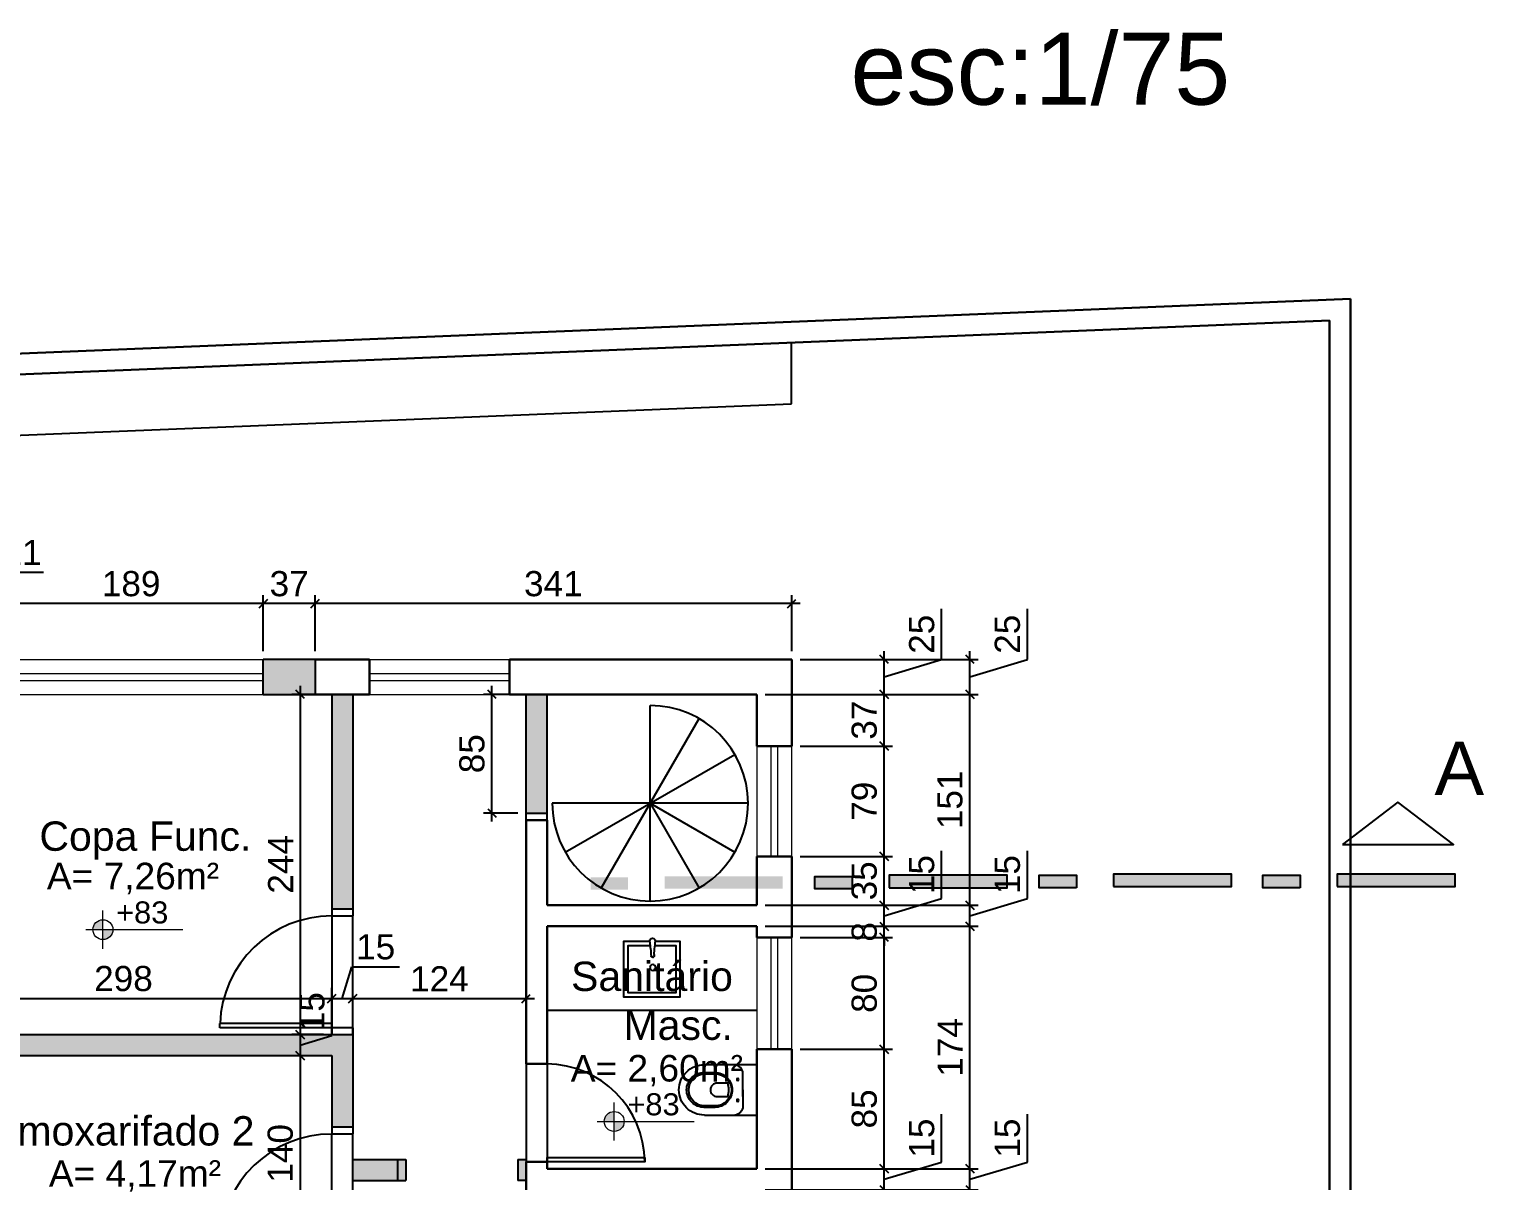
# Model space of a CAD drawing. Extents: x -165 to 197, y 154 to 653.
# Drawn here: x 125.63 to 136.03, y 461.88 to 470.12 of the extents above; entities that cross this region are included whole.
import ezdxf
from ezdxf.enums import TextEntityAlignment as Align

# ---------------------------------------------------------------- set-up
doc = ezdxf.new("R2010")
doc.units = 0
doc.header["$MEASUREMENT"] = 0
doc.header["$PDMODE"] = 3
doc.header["$PDSIZE"] = 0.1
doc.linetypes.add('DASHED', pattern=[15, 12, -3])
doc.layers.get('0').update_dxf_attribs({"linetype": 'CONTINUOUS'})
doc.layers.get('DEFPOINTS').update_dxf_attribs({"linetype": 'CONTINUOUS'})
for name, color, linetype, lineweight in [('AIT-ESQUADRIA 34', 252, 'CONTINUOUS', 15), ('AIT-PAREDE', 4, 'CONTINUOUS', 30), ('construir', 1, 'CONTINUOUS', 25), ('COTA de NIVEL', 12, 'CONTINUOUS', 20), ('DEMOLIR', 40, 'CONTINUOUS', 25), ('LAY-OUT', 251, 'CONTINUOUS', 25), ('LAYOUT', 251, 'CONTINUOUS', 25), ('TEXTO-190', 190, 'CONTINUOUS', 20)]:
    doc.layers.add(name, color=color, linetype=linetype, lineweight=lineweight)
for name, color, linetype in [('AIT-PORTAS', 2, 'CONTINUOUS'), ('COTA MODIF', 172, 'CONTINUOUS'), ('LINHA CORTE', 7, 'CONTINUOUS'), ('TEXTO', 190, 'CONTINUOUS')]:
    doc.layers.add(name, color=color, linetype=linetype)
doc.styles.add('ARIAL', font='ARIAL.TTF', dxfattribs={"height": 0.18})
doc.styles.add('cota25', font='ARIAL.TTF', dxfattribs={"height": 0.06})
doc.styles.add('PLANTA', font='stylu.ttf', dxfattribs={"height": 0.22})
doc.dimstyles.new('Copy of ISO-25', dxfattribs={"dimtxt": 0.18, "dimasz": 0.06, "dimexe": 0.06, "dimexo": 0.06, "dimgap": 0.05, "dimtad": 1, "dimdec": 0, "dimlfac": 100, "dimdsep": 46, "dimtxsty": 'ARIAL', "dimblk1": 'OBLIQUE', "dimblk2": 'OBLIQUE', "dimsah": 1, "dimcen": 2.5, "dimdle": 0.06, "dimclrd": 256, "dimclre": 256, "dimclrt": 256, "dimadec": 0, "dimazin": 0, "dimtfac": 1, "dimtdec": 0, "dimtmove": 1, "dimatfit": 3, "dimldrblk": 'OBLIQUE', "dimfxl": 0, "dimtolj": 1, "dimtzin": 0, "dimlwd": -1, "dimlwe": -1, "dimarcsym": 0})

# ---------------------------------------------------------------- blocks, each defined once
blk = doc.blocks.new('P12_p')
for points in [[(0.18, -0.373), (0.18, -0.005, 0.414214), (0.175, 0), (-0.175, 0, 0.414214), (-0.18, -0.005), (-0.18, -0.373)], [(0, -0.1), (-0.117, -0.1, 0.392054), (-0.18, -0.158)], [(0, -0.1), (0.117, -0.1, -0.392054), (0.18, -0.158)], [(0.18, -0.375, -0.417143), (0, -0.557, -0.417143), (-0.18, -0.375)]]:
    blk.add_lwpolyline(points, format="xyb")
at = {"linetype": 'DASHED', "ltscale": 0.24}
blk.add_lwpolyline([(0.048, -0.1), (0, -0.1)], dxfattribs=at)
for points in [[(0.125, -0.301), (0.125, -0.377, -0.414214), (0, -0.502, -0.414214), (-0.125, -0.377), (-0.125, -0.301, -0.414214), (0, -0.176, -0.414214)], [(0, -0.182, -0.001847), (0.001, -0.182, -0.412019), (0.115, -0.297), (0.115, -0.372, -0.414112), (0, -0.487, -0.414112), (-0.115, -0.372), (-0.115, -0.297, -0.412019), (-0.001, -0.182, -0.001847)], [(-0.075, -0.129, 1), (-0.075, -0.144, 1)], [(0, -0.199, 0.08973), (-0.048, -0.208), (-0.048, -0.284, 0.414214), (0, -0.332, 0.414214), (0.048, -0.284), (0.048, -0.208, 0.08973)], [(0.075, -0.129, 1), (0.075, -0.144, 1)]]:
    blk.add_lwpolyline(points, format="xyb", close=True)
blk = doc.blocks.new('CUBA QUA. 40cm')
at = {"layer": 'LAY-OUT'}
for p, q in [((639.742, 14.007), (639.743, 14.009)), ((639.743, 14.005), (639.742, 14.007)), ((639.743, 14.011), (639.743, 14.012)), ((639.743, 14.009), (639.743, 14.009)), ((639.743, 14.002), (639.743, 14.002)), ((639.744, 14.014), (639.745, 14.015)), ((639.745, 13.998), (639.744, 13.999)), ((639.746, 14.017), (639.746, 14.017)), ((639.746, 13.997), (639.746, 13.997)), ((639.747, 13.996), (639.747, 13.996)), ((639.748, 14.018), (639.748, 14.018)), ((639.752, 14.018), (639.753, 14.018)), ((639.754, 13.997), (639.752, 13.996)), ((639.752, 13.996), (639.752, 13.996)), ((639.753, 14.018), (639.754, 14.017)), ((639.754, 14.017), (639.754, 14.017)), ((639.754, 14.017), (639.755, 14.017)), ((639.756, 13.996), (639.754, 13.997)), ((639.754, 13.997), (639.754, 13.997)), ((639.756, 14.017), (639.756, 14.017)), ((639.756, 13.996), (639.756, 13.996)), ((639.758, 14.018), (639.758, 14.018)), ((639.758, 13.995), (639.758, 13.995)), ((639.761, 14.018), (639.763, 14.019)), ((639.763, 13.995), (639.761, 13.995)), ((639.763, 14.019), (639.769, 14.019)), ((639.768, 13.995), (639.763, 13.995)), ((639.775, 13.994), (639.768, 13.995)), ((639.769, 14.019), (639.776, 14.019)), ((639.784, 13.993), (639.775, 13.994)), ((639.776, 14.019), (639.784, 14.02)), ((639.784, 14.02), (639.792, 14.02)), ((639.792, 13.993), (639.784, 13.993)), ((639.792, 14.02), (639.802, 14.021)), ((639.802, 13.992), (639.792, 13.993)), ((639.802, 14.021), (639.815, 14.022)), ((639.814, 13.99), (639.802, 13.992)), ((639.827, 13.989), (639.814, 13.99)), ((639.815, 14.022), (639.828, 14.024)), ((639.837, 13.987), (639.827, 13.989)), ((639.828, 14.024), (639.837, 14.025)), ((639.837, 14.025), (639.848, 14.026)), ((639.848, 13.986), (639.837, 13.987)), ((639.848, 14.026), (639.856, 14.027)), ((639.856, 13.984), (639.848, 13.986))]:
    blk.add_line(p, q, dxfattribs=at)
for points in [[(639.856, 14.027), (639.856, 14.202), (639.456, 14.202), (639.456, 13.802), (639.856, 13.802), (639.856, 13.985)], [(639.826, 14.024), (639.826, 14.172), (639.486, 14.172), (639.486, 13.832), (639.826, 13.832), (639.826, 13.989)]]:
    blk.add_lwpolyline(points, dxfattribs=at)
blk.add_circle((639.668, 14.008), 0.0209, dxfattribs=at)
for centre, radius, start, end in [((639.757, 14.008), 0.0146, 159.1807, 164.1972), ((639.758, 14.007), 0.015, 164.1806, 174.4552), ((639.757, 14.006), 0.0147, 184.6276, 195.006), ((639.757, 14.005), 0.0146, 195.019, 199.9995), ((639.75, 14.011), 0.00701, 148.7578, 159.1795), ((639.75, 14.003), 0.00687, 200.0008, 210.5766), ((639.751, 14.012), 0.00716, 132.4881, 148.7917), ((639.751, 14.002), 0.00701, 210.5369, 227.0582), ((639.75, 14.013), 0.00548, 116.4847, 132.4805), ((639.75, 14.001), 0.00554, 227.0384, 242.8298), ((639.75, 14), 0.00495, 242.8246, 260.1139), ((639.75, 14.014), 0.00479, 98.6404, 116.4705), ((639.75, 14.014), 0.00461, 80.1072, 98.6409), ((639.75, 14), 0.00454, 260.1143, 278.9401), ((639.75, 14), 0.00495, 278.9431, 296.2272), ((639.75, 14.014), 0.00487, 62.553, 80.1151), ((640.12, 13.467), 0.66, 123.5309, 123.6357), ((639.757, 14.015), 0.00289, 102.0554, 123.5624), ((639.757, 13.998), 0.00293, 235.7925, 256.9976), ((639.761, 13.998), 0.0207, 99.0168, 102.056), ((639.761, 14.016), 0.0207, 256.9984, 260.0377), ((639.762, 13.999), 0.0199, 91.9728, 99.02), ((639.762, 14.015), 0.0196, 260.0346, 267.1922), ((639.856, 14.006), 0.0215, 270, 90)]:
    blk.add_arc(centre, radius, start, end, dxfattribs=at)
blk = doc.blocks.new('_OBLIQUE')
at = {"color": 0, "linetype": 'ByBlock'}
blk.add_line((-0.5, -0.5), (0.5, 0.5), dxfattribs=at)
blk = doc.blocks.new('*D394')
at = {"layer": 'COTA MODIF'}
for p, q in [((124.754, 463.185), (127.854, 463.185)), ((124.814, 463.228), (124.814, 463.245)), ((127.794, 463.228), (127.794, 463.245))]:
    blk.add_line(p, q, dxfattribs=at)
at = {"layer": 'DEFPOINTS', "color": 0}
for p in [(124.814, 463.168), (127.794, 463.185), (127.794, 463.168)]:
    blk.add_point(p, dxfattribs=at)
at = {"layer": 'COTA MODIF', "xscale": 0.06, "yscale": 0.06, "zscale": 0.06, "rotation": 180}
blk.add_blockref('_OBLIQUE', (124.814, 463.185), dxfattribs=at)
at = {"layer": 'COTA MODIF', "xscale": 0.06, "yscale": 0.06, "zscale": 0.06}
blk.add_blockref('_OBLIQUE', (127.794, 463.185), dxfattribs=at)
at = {"layer": 'COTA MODIF', "insert": (126.304, 463.327), "char_height": 0.18, "attachment_point": 5, "style": 'ARIAL'}
blk.add_mtext('\\A1;298', dxfattribs=at)
blk = doc.blocks.new('*D395')
at = {"layer": 'COTA MODIF'}
for p, q in [((127.869, 463.185), (127.937, 463.412)), ((127.937, 463.412), (128.279, 463.412)), ((127.734, 463.185), (128.004, 463.185)), ((127.794, 463.228), (127.794, 463.245)), ((127.944, 463.228), (127.944, 463.245))]:
    blk.add_line(p, q, dxfattribs=at)
at = {"layer": 'DEFPOINTS', "color": 0}
for p in [(127.794, 463.168), (127.944, 463.185), (127.944, 463.168)]:
    blk.add_point(p, dxfattribs=at)
at = {"layer": 'COTA MODIF', "xscale": 0.06, "yscale": 0.06, "zscale": 0.06, "rotation": 180}
blk.add_blockref('_OBLIQUE', (127.794, 463.185), dxfattribs=at)
at = {"layer": 'COTA MODIF', "xscale": 0.06, "yscale": 0.06, "zscale": 0.06}
blk.add_blockref('_OBLIQUE', (127.944, 463.185), dxfattribs=at)
at = {"layer": 'COTA MODIF', "insert": (128.108, 463.554), "char_height": 0.18, "attachment_point": 5, "style": 'ARIAL'}
blk.add_mtext('\\A1;15', dxfattribs=at)
blk = doc.blocks.new('*D396')
at = {"layer": 'COTA MODIF'}
for p, q in [((127.884, 463.185), (129.244, 463.185)), ((127.944, 463.228), (127.944, 463.245)), ((129.184, 463.018), (129.184, 463.245))]:
    blk.add_line(p, q, dxfattribs=at)
at = {"layer": 'DEFPOINTS', "color": 0}
for p in [(127.944, 463.168), (129.184, 463.185), (129.184, 462.958)]:
    blk.add_point(p, dxfattribs=at)
at = {"layer": 'COTA MODIF', "xscale": 0.06, "yscale": 0.06, "zscale": 0.06, "rotation": 180}
blk.add_blockref('_OBLIQUE', (127.944, 463.185), dxfattribs=at)
at = {"layer": 'COTA MODIF', "xscale": 0.06, "yscale": 0.06, "zscale": 0.06}
blk.add_blockref('_OBLIQUE', (129.184, 463.185), dxfattribs=at)
at = {"layer": 'COTA MODIF', "insert": (128.564, 463.326), "char_height": 0.18, "attachment_point": 5, "style": 'ARIAL'}
blk.add_mtext('\\A1;124', dxfattribs=at)
blk = doc.blocks.new('*D397')
at = {"layer": 'COTA MODIF'}
for p, q in [((127.734, 465.362), (127.508, 465.362)), ((127.568, 465.422), (127.568, 462.867)), ((127.734, 462.927), (127.508, 462.927))]:
    blk.add_line(p, q, dxfattribs=at)
at = {"layer": 'DEFPOINTS', "color": 0}
for p in [(127.794, 465.362), (127.568, 462.927), (127.794, 462.927)]:
    blk.add_point(p, dxfattribs=at)
at = {"layer": 'COTA MODIF', "xscale": 0.06, "yscale": 0.06, "zscale": 0.06}
for p, rotation in [((127.568, 465.362), 90), ((127.568, 462.927), 270)]:
    blk.add_blockref('_OBLIQUE', p, dxfattribs=dict(at, rotation=rotation))
at = {"layer": 'COTA MODIF', "insert": (127.428, 464.145), "char_height": 0.18, "attachment_point": 5, "rotation": 90, "style": 'ARIAL'}
blk.add_mtext('\\A1;244', dxfattribs=at)
blk = doc.blocks.new('*D398')
at = {"layer": 'COTA MODIF'}
for p, q in [((127.795, 462.92), (127.795, 463.262)), ((127.568, 462.987), (127.568, 462.717)), ((127.734, 462.927), (127.508, 462.927)), ((127.568, 462.852), (127.795, 462.92))]:
    blk.add_line(p, q, dxfattribs=at)
at = {"layer": 'DEFPOINTS', "color": 0}
for p in [(127.794, 462.927), (127.568, 462.777), (127.568, 462.777)]:
    blk.add_point(p, dxfattribs=at)
at = {"layer": 'COTA MODIF', "xscale": 0.06, "yscale": 0.06, "zscale": 0.06}
for p, rotation in [((127.568, 462.927), 90), ((127.568, 462.777), 270)]:
    blk.add_blockref('_OBLIQUE', p, dxfattribs=dict(at, rotation=rotation))
at = {"layer": 'COTA MODIF', "insert": (127.653, 463.091), "char_height": 0.18, "attachment_point": 5, "rotation": 90, "style": 'ARIAL'}
blk.add_mtext('\\A1;15', dxfattribs=at)
blk = doc.blocks.new('*D399')
at = {"layer": 'COTA MODIF'}
blk.add_line((127.568, 462.837), (127.568, 461.317), dxfattribs=at)
at = {"layer": 'DEFPOINTS', "color": 0}
for p in [(127.568, 462.777), (127.568, 461.377), (127.568, 461.377)]:
    blk.add_point(p, dxfattribs=at)
at = {"layer": 'COTA MODIF', "xscale": 0.06, "yscale": 0.06, "zscale": 0.06}
for p, rotation in [((127.568, 462.777), 90), ((127.568, 461.377), 270)]:
    blk.add_blockref('_OBLIQUE', p, dxfattribs=dict(at, rotation=rotation))
at = {"layer": 'COTA MODIF', "insert": (127.426, 462.077), "char_height": 0.18, "attachment_point": 5, "rotation": 90, "style": 'ARIAL'}
blk.add_mtext('\\A1;140', dxfattribs=at)
blk = doc.blocks.new('*D456')
at = {"layer": 'COTA MODIF'}
for p, q in [((127.674, 465.672), (127.674, 466.071)), ((131.084, 465.672), (131.084, 466.071)), ((131.144, 466.011), (127.614, 466.011))]:
    blk.add_line(p, q, dxfattribs=at)
at = {"layer": 'DEFPOINTS', "color": 0}
for p in [(127.674, 466.011), (127.674, 465.612), (131.084, 465.612)]:
    blk.add_point(p, dxfattribs=at)
at = {"layer": 'COTA MODIF', "xscale": 0.06, "yscale": 0.06, "zscale": 0.06, "rotation": 180}
blk.add_blockref('_OBLIQUE', (127.674, 466.011), dxfattribs=at)
at = {"layer": 'COTA MODIF', "xscale": 0.06, "yscale": 0.06, "zscale": 0.06}
blk.add_blockref('_OBLIQUE', (131.084, 466.011), dxfattribs=at)
at = {"layer": 'COTA MODIF', "insert": (129.379, 466.153), "char_height": 0.18, "attachment_point": 5, "style": 'ARIAL'}
blk.add_mtext('\\A1;341', dxfattribs=at)
blk = doc.blocks.new('*D457')
at = {"layer": 'COTA MODIF'}
for p, q in [((127.304, 465.672), (127.304, 466.071)), ((127.674, 465.672), (127.674, 466.071)), ((127.734, 466.011), (127.244, 466.011))]:
    blk.add_line(p, q, dxfattribs=at)
at = {"layer": 'DEFPOINTS', "color": 0}
for p in [(127.304, 466.011), (127.304, 465.612), (127.674, 465.612)]:
    blk.add_point(p, dxfattribs=at)
at = {"layer": 'COTA MODIF', "xscale": 0.06, "yscale": 0.06, "zscale": 0.06, "rotation": 180}
blk.add_blockref('_OBLIQUE', (127.304, 466.011), dxfattribs=at)
at = {"layer": 'COTA MODIF', "xscale": 0.06, "yscale": 0.06, "zscale": 0.06}
blk.add_blockref('_OBLIQUE', (127.674, 466.011), dxfattribs=at)
at = {"layer": 'COTA MODIF', "insert": (127.489, 466.153), "char_height": 0.18, "attachment_point": 5, "style": 'ARIAL'}
blk.add_mtext('\\A1;37', dxfattribs=at)
blk = doc.blocks.new('*D458')
at = {"layer": 'COTA MODIF'}
for p, q in [((125.414, 465.672), (125.414, 466.071)), ((127.304, 465.672), (127.304, 466.071)), ((127.364, 466.011), (125.354, 466.011))]:
    blk.add_line(p, q, dxfattribs=at)
at = {"layer": 'DEFPOINTS', "color": 0}
for p in [(125.414, 466.011), (125.414, 465.612), (127.304, 465.612)]:
    blk.add_point(p, dxfattribs=at)
at = {"layer": 'COTA MODIF', "xscale": 0.06, "yscale": 0.06, "zscale": 0.06, "rotation": 180}
blk.add_blockref('_OBLIQUE', (125.414, 466.011), dxfattribs=at)
at = {"layer": 'COTA MODIF', "xscale": 0.06, "yscale": 0.06, "zscale": 0.06}
blk.add_blockref('_OBLIQUE', (127.304, 466.011), dxfattribs=at)
at = {"layer": 'COTA MODIF', "insert": (126.359, 466.153), "char_height": 0.18, "attachment_point": 5, "style": 'ARIAL'}
blk.add_mtext('\\A1;189', dxfattribs=at)
blk = doc.blocks.new('*D459')
at = {"layer": 'COTA MODIF'}
for p, q in [((125.359, 466.011), (125.426, 466.237)), ((125.426, 466.237), (125.732, 466.237)), ((125.304, 465.672), (125.304, 466.071)), ((125.414, 465.672), (125.414, 466.071)), ((125.474, 466.011), (125.244, 466.011))]:
    blk.add_line(p, q, dxfattribs=at)
at = {"layer": 'DEFPOINTS', "color": 0}
for p in [(125.304, 466.011), (125.304, 465.612), (125.414, 465.612)]:
    blk.add_point(p, dxfattribs=at)
at = {"layer": 'COTA MODIF', "xscale": 0.06, "yscale": 0.06, "zscale": 0.06, "rotation": 180}
blk.add_blockref('_OBLIQUE', (125.304, 466.011), dxfattribs=at)
at = {"layer": 'COTA MODIF', "xscale": 0.06, "yscale": 0.06, "zscale": 0.06}
blk.add_blockref('_OBLIQUE', (125.414, 466.011), dxfattribs=at)
at = {"layer": 'COTA MODIF', "insert": (125.579, 466.377), "char_height": 0.18, "attachment_point": 5, "style": 'ARIAL'}
blk.add_mtext('\\A1;11', dxfattribs=at)
blk = doc.blocks.new('*D504')
at = {"layer": 'COTA MODIF'}
for p, q in [((132.155, 462.015), (132.155, 462.358)), ((131.745, 461.757), (131.745, 462.027)), ((131.745, 461.892), (132.155, 462.015)), ((130.894, 461.967), (131.805, 461.967)), ((130.894, 461.817), (131.805, 461.817))]:
    blk.add_line(p, q, dxfattribs=at)
at = {"layer": 'DEFPOINTS', "color": 0}
for p in [(130.834, 461.967, 1646.935), (131.745, 461.967), (130.834, 461.817, 1646.935)]:
    blk.add_point(p, dxfattribs=at)
at = {"layer": 'COTA MODIF', "xscale": 0.06, "yscale": 0.06, "zscale": 0.06}
for p, rotation in [((131.745, 461.967), 90), ((131.745, 461.817), 270)]:
    blk.add_blockref('_OBLIQUE', p, dxfattribs=dict(at, rotation=rotation))
at = {"layer": 'COTA MODIF', "insert": (132.014, 462.186), "char_height": 0.18, "attachment_point": 5, "rotation": 90, "style": 'ARIAL'}
blk.add_mtext('\\A1;15', dxfattribs=at)
blk = doc.blocks.new('*D505')
at = {"layer": 'COTA MODIF'}
for p, q in [((131.745, 461.907), (131.745, 462.882)), ((131.144, 462.822), (131.805, 462.822)), ((130.894, 461.967), (131.805, 461.967))]:
    blk.add_line(p, q, dxfattribs=at)
at = {"layer": 'DEFPOINTS', "color": 0}
for p in [(131.084, 462.822, 1646.935), (131.745, 462.822), (130.834, 461.967, 1646.935)]:
    blk.add_point(p, dxfattribs=at)
at = {"layer": 'COTA MODIF', "xscale": 0.06, "yscale": 0.06, "zscale": 0.06}
for p, rotation in [((131.745, 462.822), 90), ((131.745, 461.967), 270)]:
    blk.add_blockref('_OBLIQUE', p, dxfattribs=dict(at, rotation=rotation))
at = {"layer": 'COTA MODIF', "insert": (131.603, 462.395), "char_height": 0.18, "attachment_point": 5, "rotation": 90, "style": 'ARIAL'}
blk.add_mtext('\\A1;85', dxfattribs=at)
blk = doc.blocks.new('*D506')
at = {"layer": 'COTA MODIF'}
for p, q in [((131.745, 462.762), (131.745, 463.682)), ((131.144, 463.622), (131.805, 463.622)), ((131.144, 462.822), (131.805, 462.822))]:
    blk.add_line(p, q, dxfattribs=at)
at = {"layer": 'DEFPOINTS', "color": 0}
for p in [(131.084, 463.622, 1646.935), (131.745, 463.622), (131.084, 462.822, 1646.935)]:
    blk.add_point(p, dxfattribs=at)
at = {"layer": 'COTA MODIF', "xscale": 0.06, "yscale": 0.06, "zscale": 0.06}
for p, rotation in [((131.745, 463.622), 90), ((131.745, 462.822), 270)]:
    blk.add_blockref('_OBLIQUE', p, dxfattribs=dict(at, rotation=rotation))
at = {"layer": 'COTA MODIF', "insert": (131.603, 463.222), "char_height": 0.18, "attachment_point": 5, "rotation": 90, "style": 'ARIAL'}
blk.add_mtext('\\A1;80', dxfattribs=at)
blk = doc.blocks.new('*D507')
at = {"layer": 'COTA MODIF'}
for p, q in [((130.894, 463.702), (131.805, 463.702)), ((131.745, 463.702), (131.745, 463.762)), ((131.745, 463.622), (131.745, 463.702)), ((131.144, 463.622), (131.805, 463.622)), ((131.745, 463.622), (131.745, 463.562))]:
    blk.add_line(p, q, dxfattribs=at)
at = {"layer": 'DEFPOINTS', "color": 0}
for p in [(130.834, 463.702, 1646.935), (131.745, 463.702), (131.084, 463.622, 1646.935)]:
    blk.add_point(p, dxfattribs=at)
at = {"layer": 'COTA MODIF', "xscale": 0.06, "yscale": 0.06, "zscale": 0.06}
for p, rotation in [((131.745, 463.702), 270), ((131.745, 463.622), 90)]:
    blk.add_blockref('_OBLIQUE', p, dxfattribs=dict(at, rotation=rotation))
at = {"layer": 'COTA MODIF', "insert": (131.603, 463.662), "char_height": 0.18, "attachment_point": 5, "rotation": 90, "style": 'ARIAL'}
blk.add_mtext('\\A1;8', dxfattribs=at)
blk = doc.blocks.new('*D508')
at = {"layer": 'COTA MODIF'}
for p, q in [((132.155, 463.901), (132.155, 464.243)), ((131.745, 463.642), (131.745, 463.912)), ((131.745, 463.777), (132.155, 463.901)), ((130.894, 463.852), (131.805, 463.852)), ((130.894, 463.702), (131.805, 463.702))]:
    blk.add_line(p, q, dxfattribs=at)
at = {"layer": 'DEFPOINTS', "color": 0}
for p in [(130.834, 463.852, 1646.935), (131.745, 463.852), (130.834, 463.702, 1646.935)]:
    blk.add_point(p, dxfattribs=at)
at = {"layer": 'COTA MODIF', "xscale": 0.06, "yscale": 0.06, "zscale": 0.06}
for p, rotation in [((131.745, 463.852), 90), ((131.745, 463.702), 270)]:
    blk.add_blockref('_OBLIQUE', p, dxfattribs=dict(at, rotation=rotation))
at = {"layer": 'COTA MODIF', "insert": (132.014, 464.072), "char_height": 0.18, "attachment_point": 5, "rotation": 90, "style": 'ARIAL'}
blk.add_mtext('\\A1;15', dxfattribs=at)
blk = doc.blocks.new('*D509')
at = {"layer": 'COTA MODIF'}
for p, q in [((131.144, 464.202), (131.805, 464.202)), ((131.745, 463.792), (131.745, 464.262)), ((130.894, 463.852), (131.805, 463.852))]:
    blk.add_line(p, q, dxfattribs=at)
at = {"layer": 'DEFPOINTS', "color": 0}
for p in [(131.084, 464.202, 1646.935), (131.745, 464.202), (130.834, 463.852, 1646.935)]:
    blk.add_point(p, dxfattribs=at)
at = {"layer": 'COTA MODIF', "xscale": 0.06, "yscale": 0.06, "zscale": 0.06}
for p, rotation in [((131.745, 464.202), 90), ((131.745, 463.852), 270)]:
    blk.add_blockref('_OBLIQUE', p, dxfattribs=dict(at, rotation=rotation))
at = {"layer": 'COTA MODIF', "insert": (131.603, 464.027), "char_height": 0.18, "attachment_point": 5, "rotation": 90, "style": 'ARIAL'}
blk.add_mtext('\\A1;35', dxfattribs=at)
blk = doc.blocks.new('*D510')
at = {"layer": 'COTA MODIF'}
for p, q in [((131.745, 464.142), (131.745, 465.052)), ((131.144, 464.992), (131.805, 464.992)), ((131.144, 464.202), (131.805, 464.202))]:
    blk.add_line(p, q, dxfattribs=at)
at = {"layer": 'DEFPOINTS', "color": 0}
for p in [(131.084, 464.992, 1646.935), (131.745, 464.992), (131.084, 464.202, 1646.935)]:
    blk.add_point(p, dxfattribs=at)
at = {"layer": 'COTA MODIF', "xscale": 0.06, "yscale": 0.06, "zscale": 0.06}
for p, rotation in [((131.745, 464.992), 90), ((131.745, 464.202), 270)]:
    blk.add_blockref('_OBLIQUE', p, dxfattribs=dict(at, rotation=rotation))
at = {"layer": 'COTA MODIF', "insert": (131.603, 464.597), "char_height": 0.18, "attachment_point": 5, "rotation": 90, "style": 'ARIAL'}
blk.add_mtext('\\A1;79', dxfattribs=at)
blk = doc.blocks.new('*D511')
at = {"layer": 'COTA MODIF'}
for p, q in [((130.894, 465.362), (131.805, 465.362)), ((131.745, 464.932), (131.745, 465.422)), ((131.144, 464.992), (131.805, 464.992))]:
    blk.add_line(p, q, dxfattribs=at)
at = {"layer": 'DEFPOINTS', "color": 0}
for p in [(130.834, 465.362, 1646.935), (131.745, 465.362), (131.084, 464.992, 1646.935)]:
    blk.add_point(p, dxfattribs=at)
at = {"layer": 'COTA MODIF', "xscale": 0.06, "yscale": 0.06, "zscale": 0.06}
for p, rotation in [((131.745, 465.362), 90), ((131.745, 464.992), 270)]:
    blk.add_blockref('_OBLIQUE', p, dxfattribs=dict(at, rotation=rotation))
at = {"layer": 'COTA MODIF', "insert": (131.603, 465.177), "char_height": 0.18, "attachment_point": 5, "rotation": 90, "style": 'ARIAL'}
blk.add_mtext('\\A1;37', dxfattribs=at)
blk = doc.blocks.new('*D512')
at = {"layer": 'COTA MODIF'}
for p, q in [((132.155, 465.611), (132.155, 465.973)), ((131.745, 465.302), (131.745, 465.672)), ((131.144, 465.612), (131.805, 465.612)), ((131.745, 465.487), (132.155, 465.611)), ((130.894, 465.362), (131.805, 465.362))]:
    blk.add_line(p, q, dxfattribs=at)
at = {"layer": 'DEFPOINTS', "color": 0}
for p in [(131.084, 465.612, 1646.935), (131.745, 465.612), (130.834, 465.362, 1646.935)]:
    blk.add_point(p, dxfattribs=at)
at = {"layer": 'COTA MODIF', "xscale": 0.06, "yscale": 0.06, "zscale": 0.06}
for p, rotation in [((131.745, 465.612), 90), ((131.745, 465.362), 270)]:
    blk.add_blockref('_OBLIQUE', p, dxfattribs=dict(at, rotation=rotation))
at = {"layer": 'COTA MODIF', "insert": (132.014, 465.792), "char_height": 0.18, "attachment_point": 5, "rotation": 90, "style": 'ARIAL'}
blk.add_mtext('\\A1;25', dxfattribs=at)
blk = doc.blocks.new('*D522')
at = {"layer": 'COTA MODIF'}
for p, q in [((132.769, 462.015), (132.769, 462.358)), ((132.358, 461.757), (132.358, 462.027)), ((132.358, 461.892), (132.769, 462.015)), ((130.894, 461.967), (132.418, 461.967)), ((130.894, 461.817), (132.418, 461.817))]:
    blk.add_line(p, q, dxfattribs=at)
at = {"layer": 'DEFPOINTS', "color": 0}
for p in [(130.834, 461.967, 1646.935), (132.358, 461.967), (130.834, 461.817, 1646.935)]:
    blk.add_point(p, dxfattribs=at)
at = {"layer": 'COTA MODIF', "xscale": 0.06, "yscale": 0.06, "zscale": 0.06}
for p, rotation in [((132.358, 461.967), 90), ((132.358, 461.817), 270)]:
    blk.add_blockref('_OBLIQUE', p, dxfattribs=dict(at, rotation=rotation))
at = {"layer": 'COTA MODIF', "insert": (132.627, 462.186), "char_height": 0.18, "attachment_point": 5, "rotation": 90, "style": 'ARIAL'}
blk.add_mtext('\\A1;15', dxfattribs=at)
blk = doc.blocks.new('*D523')
at = {"layer": 'COTA MODIF'}
for p, q in [((130.894, 463.702), (132.418, 463.702)), ((132.358, 461.907), (132.358, 463.762)), ((130.894, 461.967), (132.418, 461.967))]:
    blk.add_line(p, q, dxfattribs=at)
at = {"layer": 'DEFPOINTS', "color": 0}
for p in [(130.834, 463.702, 1646.935), (132.358, 463.702), (130.834, 461.967, 1646.935)]:
    blk.add_point(p, dxfattribs=at)
at = {"layer": 'COTA MODIF', "xscale": 0.06, "yscale": 0.06, "zscale": 0.06}
for p, rotation in [((132.358, 463.702), 90), ((132.358, 461.967), 270)]:
    blk.add_blockref('_OBLIQUE', p, dxfattribs=dict(at, rotation=rotation))
at = {"layer": 'COTA MODIF', "insert": (132.217, 462.835), "char_height": 0.18, "attachment_point": 5, "rotation": 90, "style": 'ARIAL'}
blk.add_mtext('\\A1;174', dxfattribs=at)
blk = doc.blocks.new('*D524')
at = {"layer": 'COTA MODIF'}
for p, q in [((132.769, 463.901), (132.769, 464.243)), ((132.358, 463.642), (132.358, 463.912)), ((132.358, 463.777), (132.769, 463.901)), ((130.894, 463.852), (132.418, 463.852)), ((130.894, 463.702), (132.418, 463.702))]:
    blk.add_line(p, q, dxfattribs=at)
at = {"layer": 'DEFPOINTS', "color": 0}
for p in [(130.834, 463.852, 1646.935), (132.358, 463.852), (130.834, 463.702, 1646.935)]:
    blk.add_point(p, dxfattribs=at)
at = {"layer": 'COTA MODIF', "xscale": 0.06, "yscale": 0.06, "zscale": 0.06}
for p, rotation in [((132.358, 463.852), 90), ((132.358, 463.702), 270)]:
    blk.add_blockref('_OBLIQUE', p, dxfattribs=dict(at, rotation=rotation))
at = {"layer": 'COTA MODIF', "insert": (132.627, 464.072), "char_height": 0.18, "attachment_point": 5, "rotation": 90, "style": 'ARIAL'}
blk.add_mtext('\\A1;15', dxfattribs=at)
blk = doc.blocks.new('*D525')
at = {"layer": 'COTA MODIF'}
for p, q in [((131.805, 465.362), (132.418, 465.362)), ((132.358, 463.792), (132.358, 465.422)), ((130.894, 463.852), (132.418, 463.852))]:
    blk.add_line(p, q, dxfattribs=at)
at = {"layer": 'DEFPOINTS', "color": 0}
for p in [(131.745, 465.362), (132.358, 465.362), (130.834, 463.852, 1646.935)]:
    blk.add_point(p, dxfattribs=at)
at = {"layer": 'COTA MODIF', "xscale": 0.06, "yscale": 0.06, "zscale": 0.06}
for p, rotation in [((132.358, 465.362), 90), ((132.358, 463.852), 270)]:
    blk.add_blockref('_OBLIQUE', p, dxfattribs=dict(at, rotation=rotation))
at = {"layer": 'COTA MODIF', "insert": (132.216, 464.607), "char_height": 0.18, "attachment_point": 5, "rotation": 90, "style": 'ARIAL'}
blk.add_mtext('\\A1;151', dxfattribs=at)
blk = doc.blocks.new('*D526')
at = {"layer": 'COTA MODIF'}
for p, q in [((132.769, 465.611), (132.769, 465.973)), ((132.358, 465.302), (132.358, 465.672)), ((131.805, 465.612), (132.418, 465.612)), ((132.358, 465.487), (132.769, 465.611)), ((131.805, 465.362), (132.418, 465.362))]:
    blk.add_line(p, q, dxfattribs=at)
at = {"layer": 'DEFPOINTS', "color": 0}
for p in [(131.745, 465.612), (132.358, 465.612), (131.745, 465.362)]:
    blk.add_point(p, dxfattribs=at)
at = {"layer": 'COTA MODIF', "xscale": 0.06, "yscale": 0.06, "zscale": 0.06}
for p, rotation in [((132.358, 465.612), 90), ((132.358, 465.362), 270)]:
    blk.add_blockref('_OBLIQUE', p, dxfattribs=dict(at, rotation=rotation))
at = {"layer": 'COTA MODIF', "insert": (132.627, 465.792), "char_height": 0.18, "attachment_point": 5, "rotation": 90, "style": 'ARIAL'}
blk.add_mtext('\\A1;25', dxfattribs=at)
blk = doc.blocks.new('*D527')
at = {"layer": 'COTA MODIF'}
for p, q in [((129.124, 465.362), (128.879, 465.362)), ((128.939, 464.452), (128.939, 465.422)), ((129.124, 464.512), (128.879, 464.512))]:
    blk.add_line(p, q, dxfattribs=at)
at = {"layer": 'DEFPOINTS', "color": 0}
for p in [(128.939, 465.362), (129.184, 465.362, 1646.935), (129.184, 464.512, 1646.935)]:
    blk.add_point(p, dxfattribs=at)
at = {"layer": 'COTA MODIF', "xscale": 0.06, "yscale": 0.06, "zscale": 0.06}
for p, rotation in [((128.939, 465.362), 90), ((128.939, 464.512), 270)]:
    blk.add_blockref('_OBLIQUE', p, dxfattribs=dict(at, rotation=rotation))
at = {"layer": 'COTA MODIF', "insert": (128.797, 464.937), "char_height": 0.18, "attachment_point": 5, "rotation": 90, "style": 'ARIAL'}
blk.add_mtext('\\A1;85', dxfattribs=at)

msp = doc.modelspace()

# ---------------------------------------------------------------- hatches: boundary and pattern name
at = {"layer": 'construir'}
for points in [[(127.674, 465.362), (127.674, 465.612), (127.304, 465.612), (127.304, 465.362)], [(129.334, 465.362), (129.184, 465.362), (129.184, 464.512), (129.334, 464.512)]]:
    msp.add_hatch(color=256, dxfattribs=at).paths.add_polyline_path(points)
h = msp.add_hatch(color=256, dxfattribs=at)
h.paths.add_polyline_path([(127.944, 463.827), (127.944, 465.362), (127.794, 465.362), (127.794, 463.827)])
h.paths.add_polyline_path([(127.944, 462.267), (127.944, 462.927), (124.814, 462.927), (124.814, 462.777), (127.794, 462.777), (127.794, 462.267)])
h.paths.add_polyline_path([(127.944, 461.227), (127.944, 461.377), (124.814, 461.377), (124.814, 461.227)])
at = {"layer": 'COTA de NIVEL', "linetype": 'Continuous'}
h = msp.add_hatch(color=256, dxfattribs=at)
h.paths.add_polyline_path([(126.157, 463.678), (126.157, 463.749, 0.414214), (126.085, 463.678)])
h.paths.add_polyline_path([(126.157, 463.678), (126.157, 463.606, 0.414214), (126.228, 463.678)])
h = msp.add_hatch(color=256, dxfattribs=at)
h.paths.add_polyline_path([(129.814, 462.305), (129.814, 462.376, 0.414214), (129.743, 462.305)])
h.paths.add_polyline_path([(129.814, 462.305), (129.814, 462.234, 0.414214), (129.885, 462.305)])
at = {"layer": 'DEMOLIR'}
h = msp.add_hatch(color=256, dxfattribs=at)
h.paths.add_polyline_path([(129.184, 461.882), (129.184, 462.017), (129.184, 462.032), (129.124, 462.032), (129.124, 461.882)])
h.paths.add_polyline_path([(128.264, 461.882), (128.264, 462.032), (127.944, 462.032), (127.944, 461.882)])
h.paths.add_polyline_path([(128.324, 461.882), (128.324, 462.032), (128.264, 462.032), (128.264, 461.882)])
at = {"layer": 'LINHA CORTE'}
for points in [[(129.645, 464.052), (129.645, 463.963), (129.912, 463.963), (129.912, 464.052)], [(130.175, 464.059), (130.175, 463.971), (131.019, 463.971), (131.019, 464.059)], [(131.25, 464.059), (131.25, 463.971), (131.516, 463.971), (131.516, 464.059)], [(131.779, 464.067), (131.779, 463.978), (132.623, 463.978), (132.623, 464.067)], [(132.854, 464.067), (132.854, 463.978), (133.121, 463.978), (133.121, 464.067)], [(133.384, 464.075), (133.384, 463.986), (134.228, 463.986), (134.228, 464.075)], [(134.454, 464.067), (134.454, 463.978), (134.721, 463.978), (134.721, 464.067)], [(134.984, 464.075), (134.984, 463.986), (135.828, 463.986), (135.828, 464.075)]]:
    msp.add_hatch(color=256, dxfattribs=at).paths.add_polyline_path(points)

# ---------------------------------------------------------------- linework, layer by layer
at = {"layer": 'AIT-ESQUADRIA 34', "color": 9}
for p, q in [((125.414, 465.612), (127.304, 465.612)), ((128.064, 465.612), (129.064, 465.612)), ((125.414, 465.512), (127.304, 465.512)), ((125.414, 465.462), (127.304, 465.462)), ((128.064, 465.512), (129.064, 465.512)), ((128.064, 465.462), (129.064, 465.462)), ((125.414, 465.362), (127.304, 465.362)), ((128.064, 465.362), (129.064, 465.362)), ((130.834, 464.992), (130.834, 464.202)), ((130.934, 464.992), (130.934, 464.202)), ((130.984, 464.202), (130.984, 464.992)), ((131.084, 464.202), (131.084, 464.992)), ((130.834, 463.622), (130.834, 462.822)), ((130.934, 463.622), (130.934, 462.822)), ((130.984, 462.822), (130.984, 463.622)), ((131.084, 462.822), (131.084, 463.622))]:
    msp.add_line(p, q, dxfattribs=at)
at = {"layer": 'AIT-PAREDE'}
for p, q in [((127.674, 465.612), (128.064, 465.612)), ((128.064, 465.362), (128.064, 465.612)), ((129.064, 465.612), (131.084, 465.612)), ((129.064, 465.362), (129.064, 465.612)), ((131.084, 465.612), (131.084, 464.992)), ((127.674, 465.362), (127.944, 465.362)), ((127.944, 465.362), (128.064, 465.362)), ((129.064, 465.362), (129.184, 465.362)), ((129.184, 465.362), (130.834, 465.362)), ((130.834, 465.362), (130.834, 464.992)), ((130.834, 464.992), (131.084, 464.992)), ((129.184, 464.462), (129.184, 463.702)), ((129.334, 464.462), (129.334, 463.852)), ((130.834, 464.202), (131.084, 464.202)), ((130.834, 464.202), (130.834, 463.852)), ((131.084, 464.202), (131.084, 463.622)), ((129.334, 463.852), (130.834, 463.852)), ((129.184, 463.702), (129.184, 462.717)), ((129.334, 463.702), (129.334, 462.717)), ((129.334, 463.702), (130.834, 463.702)), ((130.834, 463.702), (130.834, 463.622)), ((130.834, 463.622), (131.084, 463.622)), ((130.834, 462.822), (130.834, 461.967)), ((130.834, 462.822), (131.084, 462.822)), ((131.084, 462.822), (131.084, 461.457)), ((129.334, 462.717), (129.184, 462.717)), ((129.184, 462.017), (129.184, 460.327)), ((129.334, 462.017), (129.184, 462.017)), ((129.334, 462.047), (129.334, 461.967)), ((129.334, 461.967), (130.834, 461.967))]:
    msp.add_line(p, q, dxfattribs=at)
for points in [[(95.43, 466.561), (135.08, 468.193)], [(95.43, 466.561), (135.08, 468.193)], [(135.08, 468.193), (135.08, 461.484)], [(95.43, 466.411), (134.93, 468.037), (134.93, 461.484)]]:
    msp.add_lwpolyline(points, dxfattribs=at)
at = {"layer": 'AIT-PORTAS', "color": 9}
for p, q in [((131.081, 467.442), (131.081, 467.879)), ((119.789, 466.979), (131.081, 467.442)), ((130.071, 463.882), (130.071, 465.282)), ((129.721, 463.976), (130.421, 465.188)), ((129.464, 464.232), (130.677, 464.932)), ((129.184, 464.462), (129.184, 464.512)), ((129.184, 464.512), (129.334, 464.512)), ((129.334, 464.462), (129.334, 464.512)), ((130.771, 464.582), (129.371, 464.582)), ((130.071, 464.582), (130.421, 463.976)), ((130.071, 464.582), (130.677, 464.232)), ((129.184, 464.462), (129.334, 464.462)), ((129.184, 462.717), (129.184, 462.017)), ((129.334, 462.717), (129.334, 462.047))]:
    msp.add_line(p, q, dxfattribs=at)
msp.add_lwpolyline([(130.034, 462.047), (130.034, 462.017), (129.334, 462.017), (129.334, 462.047)], close=True, dxfattribs=at)
for centre, radius, start, end in [((130.071, 464.582), 0.7, 180, 90), ((129.325, 462.009), 0.708, 0.6538, 89.3462)]:
    msp.add_arc(centre, radius, start, end, dxfattribs=at)
at = {"layer": 'construir'}
for p, q in [((127.304, 465.362), (127.304, 465.612)), ((127.674, 465.612), (127.304, 465.612)), ((127.674, 465.612), (127.674, 465.362)), ((127.304, 465.362), (127.674, 465.362)), ((127.794, 465.362), (127.794, 463.776)), ((127.944, 465.362), (127.944, 463.777)), ((129.184, 464.462), (129.184, 465.362)), ((129.334, 464.512), (129.334, 465.362)), ((129.334, 464.462), (129.184, 464.462)), ((127.794, 463.827), (127.794, 463.777)), ((127.794, 463.827), (127.944, 463.827)), ((127.794, 463.777), (127.944, 463.777)), ((127.794, 463.776), (127.794, 463.006)), ((127.944, 463.827), (127.944, 463.777)), ((127.944, 462.976), (127.944, 463.777)), ((127.794, 463.006), (126.994, 463.006)), ((126.994, 462.976), (126.994, 463.006)), ((127.944, 462.976), (126.994, 462.976)), ((127.794, 463.006), (127.794, 462.927)), ((127.794, 463.006), (127.794, 462.927)), ((127.944, 462.976), (127.944, 462.267)), ((127.944, 462.927), (127.944, 462.976)), ((124.814, 462.927), (127.944, 462.927)), ((124.814, 462.777), (127.794, 462.777)), ((127.794, 462.777), (127.794, 462.267)), ((127.794, 462.267), (127.794, 462.217)), ((127.794, 462.267), (127.944, 462.267)), ((127.794, 462.217), (127.944, 462.217)), ((127.794, 461.445), (127.794, 462.215)), ((127.944, 462.267), (127.944, 462.217)), ((127.944, 462.242), (127.944, 462.217)), ((127.944, 461.415), (127.944, 462.215))]:
    msp.add_line(p, q, dxfattribs=at)
for centre in [(127.794, 462.976), (127.794, 461.415)]:
    msp.add_arc(centre, 0.8, 90, 177.8509, dxfattribs=at)
at = {"layer": 'COTA de NIVEL', "linetype": 'Continuous'}
for p, q in [((126.154, 463.814, -823.468), (126.154, 463.541, -823.468)), ((126.035, 463.678, -823.468), (126.729, 463.678, -823.468)), ((129.811, 462.442, -823.468), (129.811, 462.168, -823.468)), ((129.692, 462.305, -823.468), (130.387, 462.305, -823.468))]:
    msp.add_line(p, q, dxfattribs=at)
for centre in [(126.157, 463.678, -823.468), (129.814, 462.305, -823.468)]:
    msp.add_circle(centre, 0.0713, dxfattribs=at)
at = {"layer": 'DEMOLIR'}
for p, q in [((127.944, 462.032), (128.324, 462.032)), ((128.264, 462.032), (128.264, 461.882)), ((128.324, 462.032), (128.324, 461.882)), ((129.124, 462.032), (129.124, 461.882)), ((129.124, 462.032), (129.184, 462.032)), ((127.944, 461.882), (128.324, 461.882)), ((129.184, 461.882), (129.124, 461.882))]:
    msp.add_line(p, q, dxfattribs=at)
at = {"layer": 'LAYOUT', "lineweight": -2, "ltscale": 0.01}
msp.add_line((129.334, 463.102), (130.834, 463.102), dxfattribs=at)
at = {"layer": 'LINHA CORTE'}
for points in [[(135.022, 464.287), (135.816, 464.287), (135.419, 464.59)], [(131.516, 463.971), (131.25, 463.971), (131.25, 464.059), (131.516, 464.059)], [(131.78, 463.978), (132.624, 463.978), (132.624, 464.067), (131.78, 464.067)], [(133.121, 463.978), (132.854, 463.978), (132.854, 464.067), (133.121, 464.067)], [(133.384, 463.986), (134.228, 463.986), (134.228, 464.075), (133.384, 464.075)], [(134.721, 463.978), (134.454, 463.978), (134.454, 464.067), (134.721, 464.067)], [(134.984, 463.986), (135.828, 463.986), (135.828, 464.075), (134.984, 464.075)]]:
    msp.add_lwpolyline(points, close=True, dxfattribs=at)

# ---------------------------------------------------------------- block references
at = {"layer": 'LAYOUT', "lineweight": -2, "ltscale": 0.01, "xscale": -1, "rotation": 270}
msp.add_blockref('CUBA QUA. 40cm', (116.082, -176.261), dxfattribs=at)
at = {"layer": 'LAYOUT', "lineweight": -2, "ltscale": 0.01, "rotation": 270}
msp.add_blockref('P12_p', (130.834, 462.531), dxfattribs=at)

# ---------------------------------------------------------------- texts
at = {"layer": 'COTA de NIVEL', "linetype": 'Continuous', "style": 'ARIAL'}
for p in [(126.625, 463.88), (130.282, 462.507)]:
    msp.add_text('+83', height=0.1578, dxfattribs=at).set_placement(p, align=Align.TOP_RIGHT)
at = {"layer": 'TEXTO', "style": 'ARIAL'}
msp.add_text('A', height=0.381, dxfattribs=at).set_placement((135.681, 464.642))
at = {"layer": 'TEXTO', "insert": (128.91, 469.407), "char_height": 0.51421, "attachment_point": 4, "style": 'PLANTA'}
msp.add_mtext('{\\fSwis721 Ex BT|b0|i0|c0|p34;             esc:1/75\\P                                  }', dxfattribs=at)
at = {"layer": 'TEXTO', "char_height": 0.19, "width": 8.59791, "attachment_point": 3, "style": 'ARIAL'}
for s, insert in [('{\\fArial|b0|i0|c238|p34;A= 7,}26{\\fArial|b0|i0|c238|p34;m²}', (126.988, 464.157, -823.468)), ('{\\fArial|b0|i0|c238|p34;A= }2{\\fArial|b0|i0|c238|p34;,}60{\\fArial|b0|i0|c238|p34;m²}', (130.735, 462.781, -823.468)), ('{\\fArial|b0|i0|c238|p34;A= }4{\\fArial|b0|i0|c238|p34;,}17{\\fArial|b0|i0|c238|p34;m²}', (127.002, 462.028, -823.468))]:
    msp.add_mtext(s, dxfattribs=dict(at, insert=insert))
at = {"layer": 'TEXTO-190', "char_height": 0.21, "attachment_point": 9, "style": 'cota25'}
for s, insert in [('{\\fArial|b0|i0|c238|p34;Co}pa Func.', (127.219, 464.179)), ('Sanitário\\P Masc.', (130.663, 462.886)), ('{\\fArial|b0|i0|c186|p34;Almoxarifado} 2', (127.241, 462.13))]:
    msp.add_mtext(s, dxfattribs=dict(at, insert=insert))

# ---------------------------------------------------------------- dimensions: what is measured, and where the dimension line sits
at = {"layer": 'COTA MODIF'}
for base, p1, p2, picture, middle in [((125.304, 466.011), (125.414, 465.612), (125.304, 465.612), '*D459', (125.476, 466.377)), ((125.414, 466.011), (127.304, 465.612), (125.414, 465.612), '*D458', (126.359, 466.153)), ((127.304, 466.011), (127.674, 465.612), (127.304, 465.612), '*D457', (127.489, 466.153)), ((127.674, 466.011), (131.084, 465.612), (127.674, 465.612), '*D456', (129.379, 466.153)), ((127.944, 463.185), (127.794, 463.168), (127.944, 463.168), '*D395', (127.987, 463.554)), ((127.794, 463.185), (124.814, 463.168), (127.794, 463.168), '*D394', (126.304, 463.327)), ((129.184, 463.185), (127.944, 463.168), (129.184, 462.958), '*D396', (128.564, 463.326))]:
    dim = msp.add_linear_dim(base=base, p1=p1, p2=p2, dimstyle='Copy of ISO-25', dxfattribs=at)
    dim.commit()
    dim.dimension.update_dxf_attribs({"geometry": picture, "text_midpoint": middle})
for base, p1, p2, picture, middle in [((131.745, 465.612, -1646.935), (130.834, 465.362), (131.084, 465.612), '*D512', (132.014, 465.661, -1646.935)), ((132.358, 465.612, -1646.935), (131.745, 465.362, -1646.935), (131.745, 465.612, -1646.935), '*D526', (132.627, 465.661, -1646.935)), ((127.5679, 462.9271), (127.7936, 465.3625), (127.7936, 462.9271), '*D397', (127.4276, 464.1448)), ((128.939, 465.362, -1646.935), (129.184, 464.512), (129.184, 465.362), '*D527', (128.797, 464.937, -1646.935)), ((131.745, 465.362, -1646.935), (131.084, 464.992), (130.834, 465.362), '*D511', (131.603, 465.177, -1646.935)), ((132.358, 465.362, -1646.935), (130.834, 463.852), (131.745, 465.362, -1646.935), '*D525', (132.216, 464.607, -1646.935)), ((131.745, 464.992, -1646.935), (131.084, 464.202), (131.084, 464.992), '*D510', (131.603, 464.597, -1646.935)), ((131.745, 463.852, -1646.935), (130.834, 463.702), (130.834, 463.852), '*D508', (132.014, 463.951, -1646.935)), ((132.358, 463.852, -1646.935), (130.834, 463.702), (130.834, 463.852), '*D524', (132.627, 463.951, -1646.935)), ((132.3579, 463.7025, -1646.9354), (130.8336, 461.9671), (130.8336, 463.7025), '*D523', (132.2175, 462.8348, -1646.9354)), ((131.745, 463.622, -1646.935), (131.084, 462.822), (131.084, 463.622), '*D506', (131.603, 463.222, -1646.935)), ((127.568, 462.777), (127.794, 462.927), (127.568, 462.777), '*D398', (127.653, 462.97)), ((127.568, 461.377), (127.568, 462.777), (127.568, 461.377), '*D399', (127.426, 462.077)), ((131.7448, 462.822, -1646.9354), (130.8336, 461.9671), (131.0836, 462.822), '*D505', (131.6029, 462.3945, -1646.9354)), ((131.745, 461.967, -1646.935), (130.834, 461.817), (130.834, 461.967), '*D504', (132.014, 462.065, -1646.935)), ((132.358, 461.967, -1646.935), (130.834, 461.817), (130.834, 461.967), '*D522', (132.627, 462.065, -1646.935))]:
    dim = msp.add_linear_dim(base=base, p1=p1, p2=p2, angle=90, dimstyle='Copy of ISO-25', dxfattribs=at)
    dim.commit()
    dim.dimension.update_dxf_attribs({"geometry": picture, "text_midpoint": middle})
for base, p1, p2, picture, middle in [((131.745, 464.202, -1646.935), (130.834, 463.852), (131.084, 464.202), '*D509', (131.745, 464.027, -1646.935)), ((131.745, 463.702, -1646.935), (131.084, 463.622), (130.834, 463.702), '*D507', (131.745, 463.662, -1646.935))]:
    dim = msp.add_linear_dim(base=base, p1=p1, p2=p2, angle=90, dimstyle='Copy of ISO-25', dxfattribs=at)
    dim.commit()
    dim.dimension.update_dxf_attribs({"geometry": picture, "text_midpoint": middle, "dimtype": 160})

doc.saveas('drawing.dxf')
